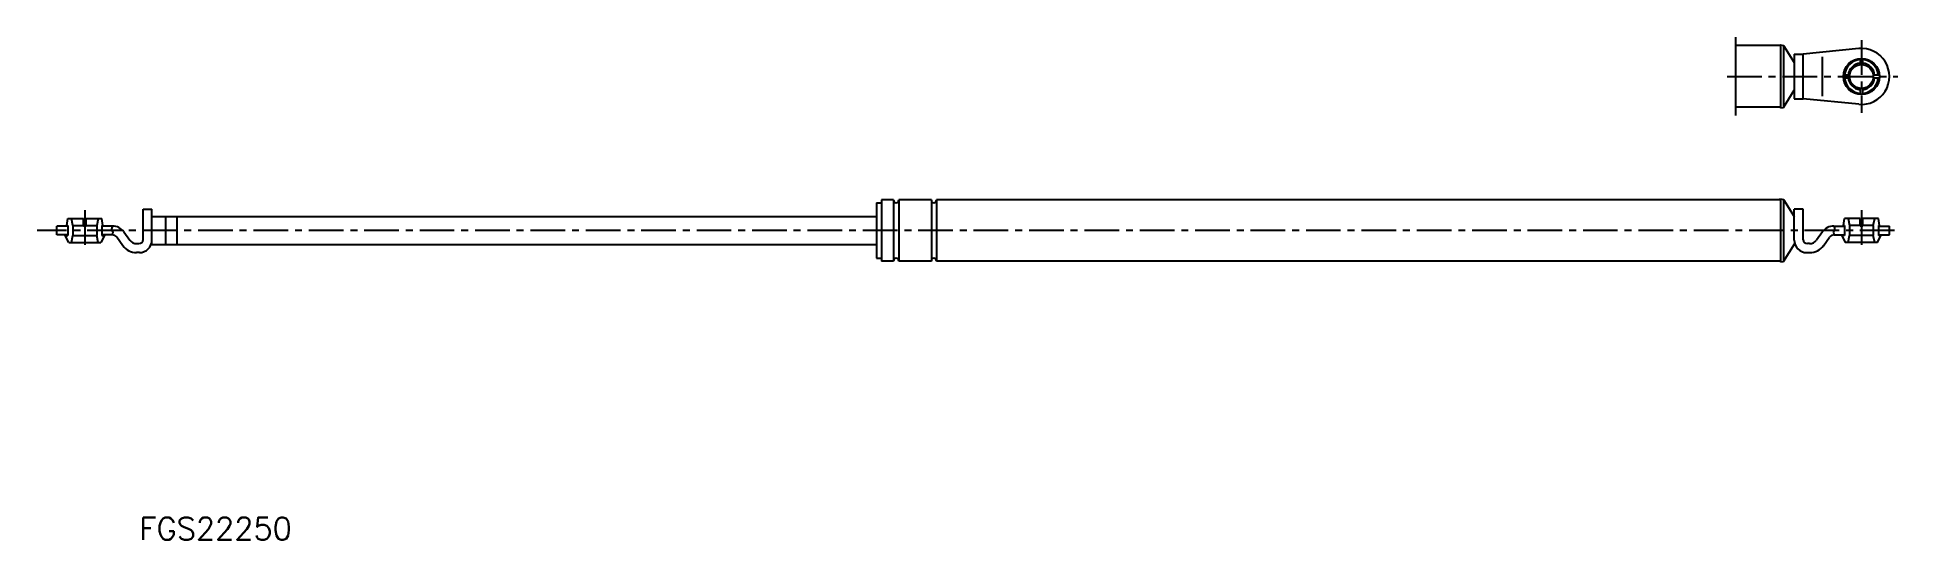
# Model space of a CAD drawing. Extents: x 579 to 1244, y 402 to 581.
import ezdxf

# ---------------------------------------------------------------- set-up
doc = ezdxf.new("R2010")
doc.units = 0
doc.header["$LTSCALE"] = 9.9
doc.linetypes.add('CENTER', pattern=[2, 1.25, -0.25, 0.25, -0.25])
doc.layers.get('0').update_dxf_attribs({"linetype": 'CONTINUOUS'})
doc.layers.add('001', color=7, linetype='CONTINUOUS')
doc.styles.get("Standard").update_dxf_attribs({"font": 'TXT', "bigfont": 'BIGFONT'})

msp = doc.modelspace()

# ---------------------------------------------------------------- linework, layer by layer
at = {"layer": '001', "color": 7, "linetype": 'CONTINUOUS'}
for p, q in [((1185.55, 581.35), (1185.55, 553.35)), ((1201.65, 578.6), (1201.45, 578.35)), ((1201.65, 578.6), (1201.65, 556.1)), ((1201.65, 578.6), (1202.65, 578.42)), ((1201.45, 578.35), (1185.55, 578.35)), ((1202.65, 578.42), (1202.65, 556.27)), ((1202.65, 578.42), (1206.55, 572.3)), ((1206.55, 575.35), (1206.55, 559.35)), ((1206.55, 575.35), (1209.75, 575.35)), ((1229.57, 577.3), (1209.75, 575.35)), ((1209.75, 559.35), (1209.75, 575.35)), ((1216.65, 560.35), (1216.65, 574.35)), ((1230.05, 573.78), (1230.05, 571.57)), ((1231.05, 571.57), (1231.05, 573.78)), ((1226.33, 567.85), (1224.12, 567.85)), ((1224.12, 566.85), (1226.33, 566.85)), ((1236.98, 567.85), (1234.77, 567.85)), ((1234.77, 566.85), (1236.98, 566.85)), ((1202.65, 556.27), (1206.55, 562.4)), ((1206.55, 559.35), (1209.75, 559.35)), ((1229.57, 557.4), (1209.75, 559.35)), ((1230.05, 563.13), (1230.05, 560.92)), ((1231.05, 560.92), (1231.05, 563.13)), ((1201.45, 556.35), (1185.55, 556.35)), ((1201.65, 556.1), (1201.45, 556.35)), ((1201.65, 556.1), (1202.65, 556.27)), ((616.35, 509.15), (616.35, 519.95)), ((616.35, 519.95), (619.55, 519.95)), ((619.55, 507.35), (619.55, 519.95)), ((878.55, 522.25), (878.55, 502.45)), ((878.55, 522.25), (880.25, 522.25)), ((880.25, 523.35), (880.25, 501.35)), ((884.65, 523.35), (880.25, 523.35)), ((884.65, 523.35), (884.65, 501.35)), ((898.15, 523.35), (886.45, 523.35)), ((886.45, 523.35), (886.45, 501.35)), ((898.15, 523.35), (898.15, 501.35)), ((899.95, 523.35), (899.95, 501.35)), ((1201.45, 523.35), (899.95, 523.35)), ((1201.65, 523.6), (1201.45, 523.35)), ((1201.65, 523.6), (1201.65, 501.1)), ((1201.65, 523.6), (1202.65, 523.42)), ((1202.65, 523.42), (1202.65, 501.27)), ((1202.65, 523.42), (1206.55, 517.3)), ((1206.55, 508.85), (1206.55, 519.95)), ((1209.75, 519.95), (1206.55, 519.95)), ((1209.75, 509.05), (1209.75, 519.95)), ((589.5, 513.95), (585.55, 513.95)), ((585.55, 510.75), (585.55, 513.95)), ((589.13, 514.1), (589.5, 516.6)), ((589.13, 514.1), (589.5, 514.1)), ((589.5, 516.6), (595.05, 516.6)), ((589.5, 514.1), (589.5, 510.6)), ((591.3, 514.1), (590.8, 516.6)), ((591.3, 514.1), (595.12, 514.1)), ((591.3, 514.1), (591.3, 510.6)), ((595.05, 514.35), (595.05, 516.6)), ((595.99, 514.1), (599.8, 514.1)), ((596.05, 514.35), (596.05, 516.6)), ((596.05, 516.6), (601.6, 516.6)), ((600.3, 516.6), (599.8, 514.1)), ((599.8, 514.1), (599.8, 510.6)), ((602, 514.1), (601.6, 516.6)), ((601.6, 514.1), (602, 514.1)), ((601.6, 514.1), (601.6, 510.6)), ((605.44, 513.95), (601.6, 513.95)), ((619.55, 517.35), (878.55, 517.35)), ((624.55, 507.35), (624.55, 517.35)), ((628.55, 507.35), (628.55, 517.35)), ((1220.67, 513.95), (1224.5, 513.95)), ((1224.1, 514.1), (1224.5, 516.6)), ((1224.5, 514.1), (1224.1, 514.1)), ((1230.05, 516.6), (1224.5, 516.6)), ((1224.5, 514.1), (1224.5, 510.6)), ((1225.8, 516.6), (1226.3, 514.1)), ((1230.12, 514.1), (1226.3, 514.1)), ((1226.3, 514.1), (1226.3, 510.6)), ((1230.05, 514.35), (1230.05, 516.6)), ((1234.8, 514.1), (1230.99, 514.1)), ((1231.05, 514.35), (1231.05, 516.6)), ((1236.6, 516.6), (1231.05, 516.6)), ((1234.8, 514.1), (1235.3, 516.6)), ((1234.8, 514.1), (1234.8, 510.6)), ((1236.98, 514.1), (1236.6, 516.6)), ((1236.98, 514.1), (1236.6, 514.1)), ((1236.6, 514.1), (1236.6, 510.6)), ((1236.6, 513.95), (1240.55, 513.95)), ((1240.55, 510.75), (1240.55, 513.95)), ((589.5, 510.75), (585.55, 510.75)), ((589.8, 508.1), (588.55, 510.6)), ((588.55, 510.6), (589.5, 510.6)), ((589.8, 508.1), (601.3, 508.1)), ((590.8, 508.1), (591.3, 510.6)), ((591.3, 510.6), (599.8, 510.6)), ((600.3, 508.1), (599.8, 510.6)), ((602.55, 510.6), (601.3, 508.1)), ((605.34, 510.75), (601.6, 510.75)), ((601.6, 510.6), (602.55, 510.6)), ((609.12, 506.93), (606.96, 509.92)), ((609.49, 511.88), (611.65, 508.89)), ((614.08, 507.65), (614.85, 507.65)), ((619.55, 507.35), (878.55, 507.35)), ((1202.65, 501.27), (1206.73, 507.68)), ((1212.02, 507.65), (1211.25, 507.65)), ((1216.61, 511.88), (1214.45, 508.89)), ((1216.99, 506.93), (1219.15, 509.92)), ((1220.77, 510.75), (1224.5, 510.75)), ((1223.55, 510.6), (1224.8, 508.1)), ((1224.5, 510.6), (1223.55, 510.6)), ((1236.3, 508.1), (1224.8, 508.1)), ((1225.8, 508.1), (1226.3, 510.6)), ((1234.8, 510.6), (1226.3, 510.6)), ((1235.3, 508.1), (1234.8, 510.6)), ((1236.3, 508.1), (1237.55, 510.6)), ((1236.6, 510.75), (1240.55, 510.75)), ((1237.55, 510.6), (1236.6, 510.6)), ((615.05, 504.45), (613.98, 504.45)), ((878.55, 502.45), (880.25, 502.45)), ((884.65, 501.35), (880.25, 501.35)), ((898.15, 501.35), (886.45, 501.35)), ((1201.45, 501.35), (899.95, 501.35)), ((1201.65, 501.1), (1201.45, 501.35)), ((1201.65, 501.1), (1202.65, 501.27)), ((1211.05, 504.45), (1212.12, 504.45))]:
    msp.add_line(p, q, dxfattribs=at)
at = {"layer": '001', "color": 1, "linetype": 'CENTER'}
for p, q in [((1230.55, 580.35), (1230.55, 554.35)), ((1182.55, 567.35), (1243.55, 567.35)), ((595.55, 519.6), (595.55, 505.1)), ((878.55, 522.25), (878.55, 505.1)), ((1230.55, 519.6), (1230.55, 505.1)), ((1242.42, 512.35), (578.53, 512.35))]:
    msp.add_line(p, q, dxfattribs=at)
at = {"layer": '001', "color": 7, "linetype": 'CONTINUOUS'}
for points in [[(605.44, 513.95), (605.17, 513.34), (605.12, 512.74), (605.35, 512.18), (605.53, 511.64), (605.39, 511.19), (605.06, 510.75)], [(1220.67, 513.95), (1220.94, 513.34), (1220.99, 512.74), (1220.75, 512.18), (1220.57, 511.64), (1220.72, 511.19), (1221.05, 510.75)]]:
    msp.add_lwpolyline(points, dxfattribs=at)
for radius in [6.45, 4.25]:
    msp.add_circle((1230.55, 567.35), radius, dxfattribs=at)
for centre, radius, start, end in [((1230.55, 567.35), 6.05, 94.74059, 175.2594), ((1230.55, 567.35), 4.75, 96.04233, 173.95767), ((1230.55, 567.35), 10, 264.37567, 95.62433), ((1230.55, 567.35), 6.05, 4.7406, 85.25941), ((1230.55, 567.35), 4.75, 6.04233, 83.95767), ((1230.55, 567.35), 6.05, 184.7406, 265.25941), ((1230.55, 567.35), 4.75, 186.04233, 263.95767), ((1230.55, 567.35), 6.05, 274.74059, 355.2594), ((1230.55, 567.35), 4.75, 276.04233, 353.95767), ((885.55, 523.15), 0.9, 180, 0), ((899.05, 523.15), 0.9, 180, 0), ((595.55, 514.35), 0.5, 180, 0), ((605.44, 508.95), 5, 35.88352, 90), ((1220.67, 508.95), 5, 90, 144.11648), ((1230.55, 514.35), 0.5, 180, 0), ((605.34, 508.75), 2, 35.88352, 90), ((613.98, 510.45), 6, 215.88352, 270), ((614.08, 510.65), 3, 215.88352, 270), ((614.85, 509.15), 1.5, 270, 0), ((615.05, 508.95), 4.5, 270, 0), ((1211.05, 508.95), 4.5, 180, 270), ((1211.25, 509.15), 1.5, 180, 270), ((1212.02, 510.65), 3, 270, 324.11648), ((1212.12, 510.45), 6, 270, 324.11648), ((1220.77, 508.75), 2, 90, 144.11648), ((885.55, 501.55), 0.9, 0, 180), ((899.05, 501.55), 0.9, 0, 180)]:
    msp.add_arc(centre, radius, start, end, dxfattribs=at)

# ---------------------------------------------------------------- texts
at = {"color": 7, "linetype": 'CONTINUOUS'}
msp.add_text('FGS22250', height=8, dxfattribs=at).set_placement((615.03, 401.93))

doc.saveas('drawing.dxf')
